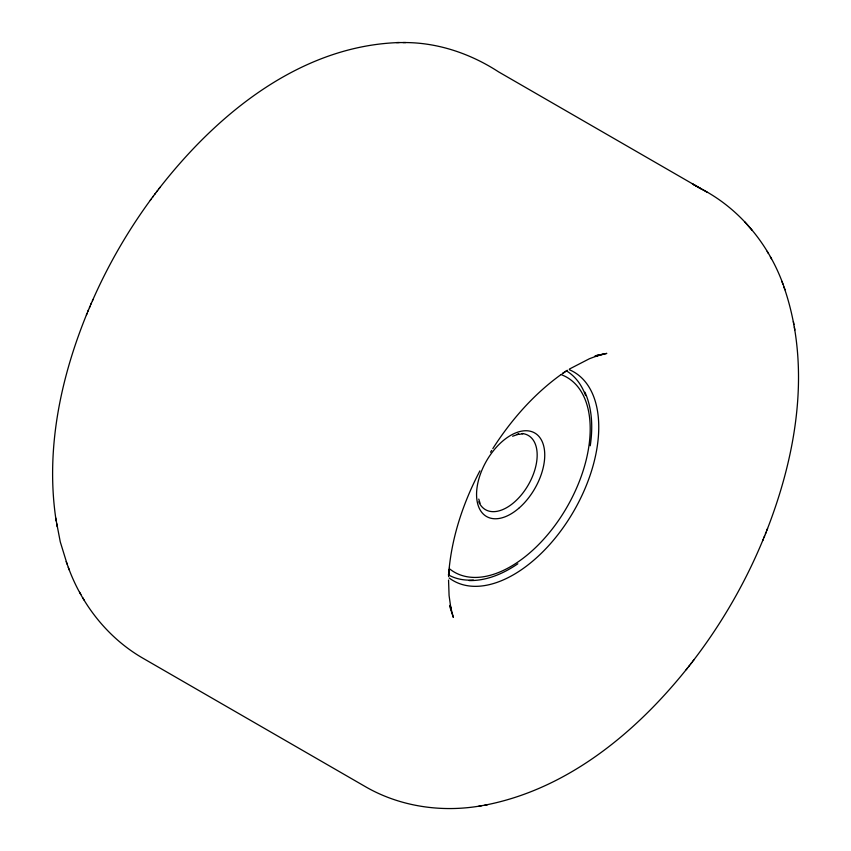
<?xml version="1.0" encoding="UTF-8"?>
<svg xmlns="http://www.w3.org/2000/svg" width="851" height="851" viewBox="0 0 851 851"><rect width="100%" height="100%" fill="white"/><g stroke="black" fill="none" stroke-linecap="round" stroke-linejoin="round"><path stroke-width="1.28" d="M448.551 580.063L449.083 595.572L451.104 609.89L450.158 605.221L453.317 617.379L449.722 606.369M448.637 576.223L448.817 572.34L448.573 576.084M449.105 568.223L448.711 573.968L449.051 569.713M449.254 567.564C452.806 533.683 464.135 500.931 479.911 470.848M590.243 445.764C592.945 427.883 592.36 408.948 584.945 392.194M765.443 533.896C796.281 456.508 811.875 367.579 783.962 287M690.81 663.823C720.446 625.804 744.923 583.743 763.283 539.172M766.857 530.322L767.581 528.492M88.504 309.881C60.889 376.046 45.103 449.402 56.187 521.014M764.007 537.46L766.145 532.152M762.656 540.736L764.666 535.811M87.898 311.317L90.025 306.286M92.451 300.722C108.673 263.757 129.129 228.653 153.244 196.283M86.387 314.987L87.025 313.476M89.451 307.636L91.472 302.903M90.94 304.179L92.961 299.52M490.538 452.253L491.676 450.434M492.814 448.615C510.855 420.437 533.279 394.715 560.447 375.004M152.414 197.389L155.446 193.337M150.276 200.293L151.063 199.251M159.052 188.624C217.186 113.779 300.477 45.72 399.247 42.55M154.563 194.517L157.658 190.411M156.733 191.656L160.041 187.316M688.544 666.716L691.906 662.429M484.74 805.184C567.426 789.334 636.027 732.509 687.353 668.205M693.054 660.908L694.097 659.578M686.151 669.737L689.693 665.259M562.171 373.78L565.915 371.238M562.554 373.451L567.351 370.249M517.833 563.788C503.537 573.595 486.708 580.925 469.092 580.563M569.383 369.068L589.477 358.707L599.476 354.973L594.923 356.505L606.806 353.388L595.413 355.792M512.61 436.233L518.738 434.116L517.291 434.457L522.727 433.914M595.306 355.814L603.923 354.005M68.293 567.33C81.93 604.987 108.247 638.346 143.181 658.366L366.664 787.388C401.278 806.971 442.797 812.694 481.73 805.695M478.783 806.205L487.644 804.674M402.98 42.561C436.882 42.178 470.231 53.422 498.505 71.824L700.83 188.635C741.061 209.335 770.953 247.045 784.962 289.744M396.523 42.571L405.736 42.55M700.83 188.635L692.448 183.933L707.479 192.422M752.273 230.461L744.593 221.675M79.569 592.179L80.877 594.455M82.792 597.774L84.111 600.072M770.346 256.874L771.538 258.97M767.177 251.375L768.389 253.492M480.07 503.26L478.762 499.08M55.666 517.876L60.272 541.864L67.133 564.139M781.867 281.341L782.888 284.106M66.176 561.564L69.25 569.936M793.377 321.55L793.919 324.635M794.334 326.997L794.866 330.028M56.592 523.354L57.113 526.546M560.841 374.504A112.492 64.953 -60 0 1 567.33 506.473A112.492 64.953 -60 0 1 449.711 568.957M566.809 371.1A117.853 68.037 -60 0 1 585.584 395.534M473.337 580.01A117.853 68.037 -60 0 1 448.307 574.829M522.046 433.51A42.848 24.743 -60 0 1 526.695 487.57A42.848 24.743 -60 0 1 478.741 501.792M569.34 369.717A120.534 69.591 -60 0 1 573.787 511.111A120.534 69.591 -60 0 1 449.115 577.946M518.674 508.377A48.209 27.828 -60 0 0 535.343 433.35A48.209 27.828 -60 0 0 477.954 482.506A48.209 27.828 -60 0 0 518.674 508.377"/></g></svg>
